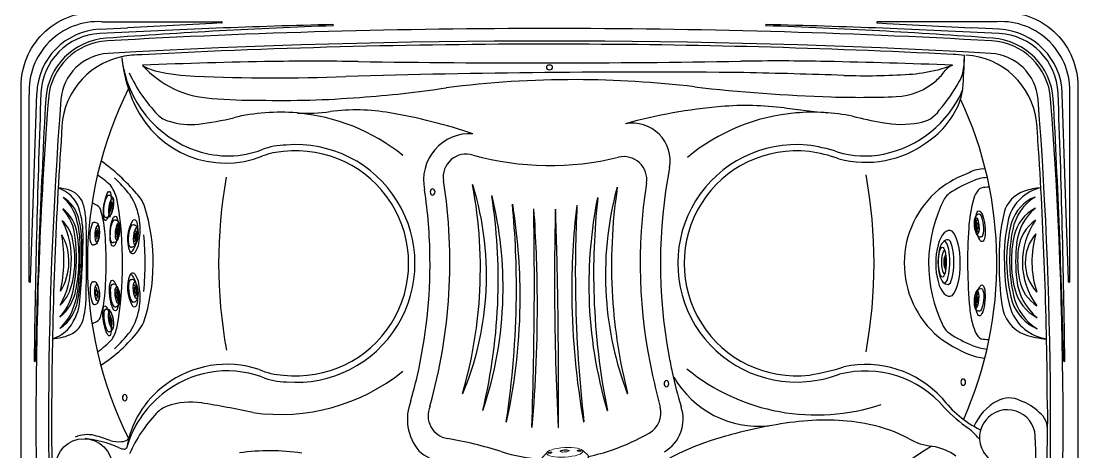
# Model space of a CAD drawing. Header units: inches. Extents: x 2 to 87, y 0 to 129.
# Drawn here: x 2.3 to 86.5, y 51.4 to 85.7 of the extents above; entities that cross this region are included whole.
import ezdxf

# ---------------------------------------------------------------- set-up
doc = ezdxf.new("R2010")
doc.units = ezdxf.units.IN
doc.header["$MEASUREMENT"] = 0
doc.layers.add('1', color=4, linetype='Continuous')

# ---------------------------------------------------------------- blocks, each defined once
blk = doc.blocks.new('MINIJET')
at = {"layer": '1'}
for p, q in [((0.233, 0.902), (0.313, 0.902)), ((0.233, -0.902), (0.313, -0.902))]:
    blk.add_line(p, q, dxfattribs=at)
at = {"layer": '1', "color": 3}
for p, q in [((0.518, 0.229), (0.425, 0.229)), ((0.505, -0.229), (0.425, -0.229))]:
    blk.add_line(p, q, dxfattribs=at)
at = {"layer": '1'}
for centre, radius, start, end in [((0.309, 0.589), 0.312, 24.94277, 89.29178), ((-0.176, 0.318), 0.868, 11.68449, 27.67812), ((-1.669, 0.009), 2.392, 345.20819, 11.68449), ((0.308, -0.59), 0.311, 271.04917, 329.54115), ((0.2, -0.484), 0.46, 324.98794, 345.20819)]:
    blk.add_arc(centre, radius, start, end, dxfattribs=at)
blk.add_ellipse((0.233, 0), major_axis=(0, 0.902), ratio=0.25882, start_param=6.283179, end_param=9.424778, dxfattribs=at)
at = {"layer": '1', "color": 3}
for centre, major_axis, ratio in [((0.546, 0), (0, 0.667), 0.263764), ((0.511, 0), (0.006, 0.229), 0.262485)]:
    blk.add_ellipse(centre, major_axis=major_axis, ratio=ratio, dxfattribs=at)
blk.add_ellipse((0.474, 0), major_axis=(-0.004, 0.438), ratio=0.267267, start_param=3.037362, end_param=6.323274, dxfattribs=at)
blk = doc.blocks.new('30173')
at = {"layer": '1', "color": 3, "linetype": 'Continuous', "lineweight": 15}
for p, q in [((1.597, 0.104), (1.537, 0.257)), ((1.542, 0.271), (1.56, 0.271)), ((1.597, 0.104), (1.626, 0.104)), ((1.604, 0.052), (1.633, 0.052)), ((1.604, -0.22), (1.604, 0.052)), ((1.537, -0.425), (1.597, -0.271)), ((1.56, -0.439), (1.542, -0.439)), ((1.597, -0.271), (1.626, -0.271)), ((1.604, -0.22), (1.633, -0.22))]:
    blk.add_line(p, q, dxfattribs=at)
at = {"layer": '1'}
blk.add_line((0.485, -1.959), (0.976, -1.95), dxfattribs=at)
at = {"layer": '1', "linetype": 'Continuous', "lineweight": 15, "flags": 128}
for points in [[(0, -0.084), (0, 0), (0.001, 0.084), (0.004, 0.168), (0.007, 0.251), (0.012, 0.333), (0.017, 0.415), (0.023, 0.495), (0.03, 0.575), (0.039, 0.653), (0.048, 0.729), (0.057, 0.804), (0.068, 0.878), (0.08, 0.949), (0.092, 1.018), (0.105, 1.085), (0.119, 1.15), (0.134, 1.212), (0.149, 1.271), (0.166, 1.328), (0.182, 1.382), (0.2, 1.433), (0.217, 1.481), (0.236, 1.525), (0.255, 1.567), (0.274, 1.605), (0.294, 1.64), (0.314, 1.671), (0.335, 1.699), (0.356, 1.723), (0.377, 1.744), (0.398, 1.761), (0.42, 1.774), (0.441, 1.783), (0.463, 1.789), (0.485, 1.791), (0.487, 1.791)], [(0.487, -1.959), (0.485, -1.959), (0.463, -1.957), (0.441, -1.952), (0.42, -1.942), (0.398, -1.929), (0.377, -1.912), (0.356, -1.892), (0.335, -1.867), (0.314, -1.84), (0.294, -1.808), (0.274, -1.773), (0.255, -1.735), (0.236, -1.694), (0.217, -1.649), (0.2, -1.601), (0.182, -1.55), (0.166, -1.496), (0.149, -1.439), (0.134, -1.38), (0.119, -1.318), (0.105, -1.253), (0.092, -1.186), (0.08, -1.117), (0.068, -1.046), (0.057, -0.973), (0.048, -0.898), (0.039, -0.821), (0.03, -0.743), (0.023, -0.664), (0.017, -0.583), (0.012, -0.501), (0.007, -0.419), (0.004, -0.336), (0.001, -0.252), (0, -0.168), (0, -0.084)]]:
    blk.add_lwpolyline(points, dxfattribs=at)
at = {"layer": '1', "color": 3, "linetype": 'Continuous', "lineweight": 15, "flags": 128}
blk.add_lwpolyline([(0.976, -1.95), (0.954, -1.948), (0.932, -1.943), (0.911, -1.933), (0.889, -1.92), (0.868, -1.903), (0.847, -1.882), (0.826, -1.858), (0.805, -1.83), (0.785, -1.798), (0.765, -1.763), (0.746, -1.724), (0.727, -1.682), (0.708, -1.637), (0.69, -1.589), (0.673, -1.538), (0.656, -1.483), (0.64, -1.426), (0.625, -1.366), (0.61, -1.303), (0.596, -1.238), (0.583, -1.171), (0.571, -1.101), (0.559, -1.029), (0.549, -0.956), (0.539, -0.88), (0.53, -0.803), (0.522, -0.725), (0.515, -0.645), (0.509, -0.564), (0.504, -0.482), (0.5, -0.399), (0.497, -0.316), (0.494, -0.232), (0.493, -0.147), (0.493, -0.063), (0.494, 0.021), (0.495, 0.105), (0.498, 0.189), (0.502, 0.272), (0.506, 0.355), (0.512, 0.436), (0.519, 0.517), (0.526, 0.596), (0.535, 0.674), (0.544, 0.75), (0.554, 0.825), (0.565, 0.897), (0.577, 0.968), (0.59, 1.037), (0.603, 1.103), (0.617, 1.167), (0.632, 1.228), (0.648, 1.287), (0.665, 1.342), (0.682, 1.395), (0.699, 1.445), (0.717, 1.492), (0.736, 1.536), (0.755, 1.576), (0.775, 1.613), (0.795, 1.646), (0.815, 1.676), (0.836, 1.702), (0.857, 1.725), (0.878, 1.744), (0.9, 1.759), (0.921, 1.77), (0.943, 1.778), (0.965, 1.782), (0.978, 1.782)], dxfattribs=at)
at = {"layer": '1', "color": 3, "linetype": 'Continuous', "lineweight": 15}
for centre, start, end in [((1.448, 0.057), 358.28437, 17.56888), ((1.448, -0.224), 342.43112, 1.71563)]:
    blk.add_arc(centre, 0.156, start, end, dxfattribs=at)
at = {"layer": '1', "linetype": 'Continuous', "lineweight": 15}
blk.add_ellipse((1.441, -0.085), major_axis=(0.01, 1.443), ratio=0.263487, dxfattribs=at)
for points in [[(0.978, 1.782), (0.487, 1.791)], [(1.492, 1.349), (1.14, 1.721)], [(1.144, -1.884), (1.531, -1.476)]]:
    blk.add_open_spline(points, degree=1, dxfattribs=at)
for points, knots in [([(1.14, 1.721), (1.138, 1.722), (1.129, 1.73), (1.11, 1.742), (1.084, 1.757), (1.058, 1.768), (1.03, 1.776), (1.004, 1.781), (0.986, 1.782), (0.978, 1.782)], [0, 0, 0, 0, 0.035998, 0.213145, 0.383097, 0.547115, 0.706992, 0.864733, 1, 1, 1, 1]), ([(0.975, -1.95), (0.984, -1.95), (1.003, -1.949), (1.031, -1.944), (1.06, -1.935), (1.089, -1.923), (1.117, -1.906), (1.135, -1.894), (1.143, -1.887), (1.144, -1.886)], [0, 0, 0, 0, 0.146728, 0.303098, 0.465263, 0.635819, 0.817739, 0.99086, 1, 1, 1, 1])]:
    blk.add_open_spline(points, degree=3, knots=knots, dxfattribs=at)
at = {"layer": '1', "color": 3, "linetype": 'Continuous', "lineweight": 15}
for points, knots in [([(1.508, 0.926), (1.505, 0.926), (1.502, 0.927), (1.497, 0.931), (1.494, 0.934), (1.489, 0.941), (1.486, 0.946), (1.48, 0.957), (1.478, 0.963), (1.473, 0.977), (1.47, 0.984), (1.465, 1.001), (1.463, 1.01), (1.459, 1.028), (1.457, 1.037), (1.454, 1.056), (1.453, 1.066), (1.451, 1.086), (1.45, 1.095), (1.449, 1.115), (1.448, 1.124), (1.448, 1.142), (1.448, 1.151), (1.449, 1.167), (1.45, 1.175), (1.452, 1.189), (1.453, 1.195), (1.456, 1.206), (1.458, 1.211), (1.462, 1.218), (1.464, 1.221), (1.469, 1.225), (1.471, 1.226), (1.476, 1.226), (1.479, 1.225), (1.484, 1.221), (1.487, 1.218), (1.493, 1.211), (1.495, 1.206), (1.501, 1.195), (1.504, 1.189), (1.509, 1.175), (1.511, 1.167), (1.516, 1.151), (1.518, 1.142), (1.522, 1.124), (1.524, 1.115), (1.527, 1.095), (1.528, 1.086), (1.531, 1.066), (1.531, 1.056), (1.533, 1.037), (1.533, 1.028), (1.533, 1.01), (1.533, 1.001), (1.532, 0.985), (1.531, 0.977), (1.529, 0.963), (1.528, 0.957), (1.525, 0.946), (1.523, 0.941), (1.519, 0.934), (1.517, 0.931), (1.513, 0.927), (1.51, 0.926), (1.508, 0.926)], [0, 0, 0, 0, 0.03125, 0.03125, 0.0625, 0.0625, 0.09375, 0.09375, 0.125, 0.125, 0.15625, 0.15625, 0.1875, 0.1875, 0.21875, 0.21875, 0.25, 0.25, 0.28125, 0.28125, 0.3125, 0.3125, 0.34375, 0.34375, 0.375, 0.375, 0.40625, 0.40625, 0.4375, 0.4375, 0.46875, 0.46875, 0.5, 0.5, 0.53125, 0.53125, 0.5625, 0.5625, 0.59375, 0.59375, 0.625, 0.625, 0.65625, 0.65625, 0.6875, 0.6875, 0.71875, 0.71875, 0.75, 0.75, 0.78125, 0.78125, 0.8125, 0.8125, 0.84375, 0.84375, 0.875, 0.875, 0.90625, 0.90625, 0.9375, 0.9375, 0.96875, 0.96875, 1, 1, 1, 1]), ([(1.47, 0.052), (1.47, 0.058), (1.47, 0.063), (1.47, 0.073), (1.471, 0.077), (1.472, 0.086), (1.473, 0.091), (1.475, 0.098), (1.476, 0.101), (1.477, 0.104)], [0, 0, 0, 0, 0.25, 0.25, 0.5, 0.5, 0.75, 0.75, 1, 1, 1, 1]), ([(1.542, 0.271), (1.543, 0.275), (1.545, 0.277), (1.547, 0.281), (1.549, 0.282), (1.552, 0.282), (1.554, 0.281), (1.557, 0.277), (1.558, 0.275), (1.56, 0.271)], [0, 0, 0, 0, 0.25, 0.25, 0.5, 0.5, 0.75, 0.75, 1, 1, 1, 1]), ([(1.626, 0.104), (1.627, 0.101), (1.628, 0.098), (1.629, 0.091), (1.63, 0.086), (1.631, 0.077), (1.632, 0.073), (1.633, 0.063), (1.633, 0.058), (1.633, 0.052)], [0, 0, 0, 0, 0.25, 0.25, 0.5, 0.5, 0.75, 0.75, 1, 1, 1, 1]), ([(1.477, -0.271), (1.476, -0.269), (1.475, -0.265), (1.473, -0.258), (1.472, -0.254), (1.471, -0.245), (1.47, -0.24), (1.47, -0.23), (1.47, -0.225), (1.47, -0.22)], [0, 0, 0, 0, 0.25, 0.25, 0.5, 0.5, 0.75, 0.75, 1, 1, 1, 1]), ([(1.56, -0.439), (1.558, -0.442), (1.557, -0.444), (1.554, -0.448), (1.552, -0.449), (1.549, -0.449), (1.547, -0.448), (1.545, -0.444), (1.543, -0.442), (1.542, -0.439)], [0, 0, 0, 0, 0.25, 0.25, 0.5, 0.5, 0.75, 0.75, 1, 1, 1, 1]), ([(1.633, -0.22), (1.633, -0.225), (1.633, -0.23), (1.632, -0.24), (1.631, -0.245), (1.63, -0.254), (1.629, -0.258), (1.628, -0.265), (1.627, -0.269), (1.626, -0.271)], [0, 0, 0, 0, 0.25, 0.25, 0.5, 0.5, 0.75, 0.75, 1, 1, 1, 1]), ([(1.474, -1.394), (1.471, -1.394), (1.469, -1.393), (1.464, -1.389), (1.462, -1.386), (1.458, -1.379), (1.456, -1.374), (1.454, -1.363), (1.452, -1.357), (1.45, -1.343), (1.449, -1.336), (1.448, -1.319), (1.448, -1.31), (1.448, -1.292), (1.449, -1.283), (1.45, -1.264), (1.451, -1.254), (1.453, -1.234), (1.454, -1.225), (1.457, -1.205), (1.459, -1.196), (1.463, -1.178), (1.465, -1.169), (1.47, -1.153), (1.472, -1.145), (1.478, -1.131), (1.48, -1.125), (1.486, -1.114), (1.489, -1.109), (1.494, -1.102), (1.497, -1.099), (1.502, -1.095), (1.505, -1.094), (1.51, -1.094), (1.513, -1.095), (1.517, -1.099), (1.519, -1.102), (1.523, -1.109), (1.525, -1.114), (1.528, -1.125), (1.529, -1.131), (1.531, -1.145), (1.532, -1.153), (1.533, -1.169), (1.533, -1.178), (1.533, -1.196), (1.533, -1.205), (1.531, -1.225), (1.531, -1.234), (1.528, -1.254), (1.527, -1.264), (1.524, -1.283), (1.522, -1.292), (1.518, -1.31), (1.516, -1.319), (1.511, -1.335), (1.509, -1.343), (1.504, -1.357), (1.501, -1.363), (1.496, -1.374), (1.493, -1.379), (1.487, -1.386), (1.484, -1.389), (1.479, -1.393), (1.476, -1.394), (1.474, -1.394)], [0, 0, 0, 0, 0.03125, 0.03125, 0.0625, 0.0625, 0.09375, 0.09375, 0.125, 0.125, 0.15625, 0.15625, 0.1875, 0.1875, 0.21875, 0.21875, 0.25, 0.25, 0.28125, 0.28125, 0.3125, 0.3125, 0.34375, 0.34375, 0.375, 0.375, 0.40625, 0.40625, 0.4375, 0.4375, 0.46875, 0.46875, 0.5, 0.5, 0.53125, 0.53125, 0.5625, 0.5625, 0.59375, 0.59375, 0.625, 0.625, 0.65625, 0.65625, 0.6875, 0.6875, 0.71875, 0.71875, 0.75, 0.75, 0.78125, 0.78125, 0.8125, 0.8125, 0.84375, 0.84375, 0.875, 0.875, 0.90625, 0.90625, 0.9375, 0.9375, 0.96875, 0.96875, 1, 1, 1, 1])]:
    blk.add_open_spline(points, degree=3, knots=knots, dxfattribs=at)
for points in [[(1.47, -0.22), (1.471, -0.129), (1.471, -0.038), (1.47, 0.052)], [(1.477, 0.104), (1.5, 0.16), (1.522, 0.216), (1.542, 0.271)], [(1.56, 0.271), (1.583, 0.216), (1.605, 0.16), (1.626, 0.104)], [(1.633, 0.052), (1.634, -0.038), (1.634, -0.129), (1.633, -0.22)], [(1.542, -0.439), (1.522, -0.383), (1.5, -0.327), (1.477, -0.271)], [(1.626, -0.271), (1.605, -0.327), (1.583, -0.383), (1.56, -0.439)]]:
    blk.add_open_spline(points, degree=3, dxfattribs=at)
blk = doc.blocks.new('M-JET')
at = {"layer": '1', "color": 3}
blk.add_line((0.668, -0.17), (0.763, -0.17), dxfattribs=at)
at = {"layer": '1'}
for centre, radius, start, end in [((0.461, 1.242), 0.535, 41.31427, 91.37735), ((0.05, 0.881), 1.082, 17.27915, 41.31427), ((-2.8, -0.006), 4.066, 342.72085, 17.27915), ((0.462, -1.247), 0.53, 268.5325, 323.24957), ((0.163, -0.927), 0.963, 318.64672, 342.72085)]:
    blk.add_arc(centre, radius, start, end, dxfattribs=at)
at = {"layer": '1', "color": 3}
for centre, radius, start, end in [((2.329, -0.004), 1.701, 167.03913, 191.82753), ((0.642, 0.408), 0.0922, 55.77666, 95.75669), ((-1.573, 0), 2.301, 12.43253, 15.27027), ((-1.552, 0), 2.301, 12.11155, 16.42802), ((0.761, 0.357), 0.0925, 123.22231, 167.03913), ((0.61, 0.353), 0.156, 5.32406, 57.71817), ((0.716, 0.424), 0.0119, 56.77769, 123.22231), ((0.621, 0.328), 0.147, 6.64656, 46.20477), ((-0.445, 0.069), 1.231, 348.805, 7.14983), ((-1.051, -0.003), 1.854, 348.48369, 11.51631), ((0.499, -0.319), 0.172, 319.90434, 349.04203), ((0.138, 0.453), 1.058, 297.98448, 303.50187), ((-1.573, 0), 2.301, 345.03477, 348.63122), ((-1.552, 0), 2.301, 343.79717, 349.00629), ((1.155, -0.446), 0.497, 157.63804, 169.04203), ((0.713, -0.264), 0.0187, 13.78941, 157.63804), ((0.659, -0.335), 0.113, 303.50187, 340.0963), ((-6.16, -1.951), 7.096, 12.92287, 13.78941)]:
    blk.add_arc(centre, radius, start, end, dxfattribs=at)
at = {"layer": '1'}
blk.add_ellipse((0.448, 0), major_axis=(0, -1.776), ratio=0.252144, start_param=3.141593, end_param=6.282607, dxfattribs=at)
at = {"layer": '1', "color": 3}
for centre, major_axis, ratio, start_param, end_param in [((0.747, 0.001), (0, 1.655), 0.257517, 6.007199, 9.756158), ((0.731, 0), (0, 0.927), 0.267619, 3.108708, 6.351347), ((0.725, 0.014), (0, 0.313), 0.222056, 5.440613, 8.481483)]:
    blk.add_ellipse(centre, major_axis=major_axis, ratio=ratio, start_param=start_param, end_param=end_param, dxfattribs=at)
blk.add_ellipse((0.91, 0), major_axis=(-0.005, 1.191), ratio=0.255327, dxfattribs=at)
blk = doc.blocks.new('2018 HOT SPOT STRIDE')
at = {"layer": '1', "color": 3, "linetype": 'Continuous'}
for p, q in [((6.253, 63.896), (8.465, 64.011)), ((6.424, 64.499), (15.235, 64.499)), ((15.241, 64.363), (8.465, 64.011)), ((15.235, 64.499), (15.977, 64.499)), ((15.968, 64.401), (15.241, 64.363)), ((68.97, 64.499), (68.229, 64.499)), ((68.237, 64.401), (68.964, 64.363)), ((68.964, 64.363), (75.74, 64.011)), ((77.781, 64.499), (68.97, 64.499)), ((77.952, 63.896), (75.74, 64.011)), ((0.642, 50.001), (0.642, 58.68)), ((0.949, 49.988), (1.242, 58.79)), ((83.257, 49.988), (82.964, 58.79)), ((83.563, 50.001), (83.563, 58.68)), ((0.643, 43.781), (0.642, 50.001)), ((0.746, 43.907), (0.949, 49.988)), ((83.459, 43.907), (83.257, 49.988)), ((83.562, 43.781), (83.563, 50.001)), ((0.742, 43.787), (0.746, 43.907)), ((83.463, 43.787), (83.459, 43.907))]:
    blk.add_line(p, q, dxfattribs=at)
at = {"layer": '1', "color": 4, "linetype": 'Continuous'}
blk.add_lwpolyline([(5.9, 0, -0.414214), (0, 5.9), (0, 59.362, -0.414214), (5.9, 65.262), (78.305, 65.262, -0.414214), (84.205, 59.362), (84.205, 5.9, -0.414214), (78.305, 0)], format="xyb", close=True, dxfattribs=at)
at = {"layer": '1', "color": 2}
blk.add_circle((5.003, 29.034), 2.257, dxfattribs=at)
at = {"layer": '1', "color": 3}
for centre, radius, start, end in [((6.132, 59.008), 5.499, 86.95431, 183.4202), ((42.519, -639.291), 703.785, 91.440246, 92.952148), ((40.644, -390.657), 455.104, 91.99096, 94.26706), ((15.976, 64.45), 0.0497, 260.46109, 89.66551), ((24.831, 64.222), 0.05, 272.09458, 91.34944), ((59.375, 64.222), 0.05, 88.65056, 267.90542), ((43.562, -390.657), 455.104, 85.73294, 88.00904), ((41.686, -639.291), 703.785, 87.047852, 88.559754), ((68.229, 64.45), 0.0497, 90.33449, 279.53891), ((78.073, 59.008), 5.499, 356.5798, 93.04569), ((6.528, 58.614), 5.289, 92.97443, 178.09389), ((6.529, 58.612), 4.955, 92.96848, 177.78737), ((7.164, 57.977), 5.222, 94.20243, 175.92748), ((77.041, 57.977), 5.222, 4.07252, 85.79757), ((77.676, 58.612), 4.955, 2.21263, 87.03152), ((77.678, 58.614), 5.289, 1.90611, 87.02557), ((833.625, 26.894), 832.658, 177.803736, 179.270142), ((728.325, 19.295), 727.419, 176.922496, 178.566056), ((-644.12, 19.295), 727.419, 1.433944, 3.077504), ((-749.42, 26.894), 832.658, 0.729858, 2.196264), ((0.692, 43.789), 0.05, 190.56432, 357.91973), ((83.513, 43.789), 0.05, 182.08027, 349.43568), ((1.084, 37.5), 0.05, 179.36522, 358.48592), ((83.121, 37.5), 0.05, 181.51408, 0.63478)]:
    blk.add_arc(centre, radius, start, end, dxfattribs=at)
at = {"layer": '1', "color": 3, "linetype": 'Continuous'}
for centre, radius, start, end in [((42.103, -566.267), 630.227, 90.000001, 93.204201), ((42.103, -566.267), 630.227, 86.795799, 90.000001), ((7.156, 57.983), 5, 93.2042, 175.58408), ((42.103, -566.267), 629.227, 86.795799, 93.204201), ((77.05, 57.983), 5, 4.41592, 86.7958), ((7.156, 57.983), 4, 93.2042, 175.58408), ((16.796, 62.586), 8.825, 186.21769, 251.73052), ((19.608, 62.773), 11.641, 185.63207, 204.9825), ((68.526, 61.716), 6.635, 348.58934, 0.82095), ((-0.428, 64.749), 75.667, 355.78778, 357.72159), ((77.05, 57.983), 4, 4.41592, 86.7958), ((24.912, -279.664), 341.03, 90.81712, 92.56175), ((15.622, 66.413), 8.029, 222.15185, 266.91743), ((23.346, -169.844), 231.198, 89.12897, 90.81712), ((41.454, 1021.197), 959.98, 269.128968, 270.948592), ((60.296, -116.799), 178.172, 88.75809, 90.94859), ((49.359, -621.309), 682.801, 87.913389, 88.758089), ((74.598, 59.912), 1.188, 109.28149, 144.27249), ((44.073, -20.048), 79.932, 89.89726, 97.33082), ((43.908, -24.085), 83.969, 83.33908, 89.78997), ((69.519, 63.674), 5.142, 272.34415, 311.58764), ((69.785, 63.374), 4.741, 311.58764, 324.27249), ((73.212, 60.77), 1.855, 324.20952, 348.58934), ((36.53, 45.256), 31.254, 153.57108, 206.38172), ((20.844, 146.203), 87.943, 274.012, 278.52036), ((68.586, 187.233), 128.785, 263.33908, 268.20779), ((66.935, 62.611), 8.838, 281.61, 336.13775), ((71.562, 59.447), 3.482, 339.95929, 355.78778), ((335.437, 32.631), 334.258, 175.58408, 180), ((335.437, 32.631), 333.258, 175.58408, 184.41592), ((18.576, 96.874), 38.627, 264.97252, 270.64479), ((20.787, 136.548), 78.319, 268.69988, 274.53627), ((66.799, 130.115), 71.639, 268.20779, 272.34415), ((68.471, 60.575), 6.773, 303.51363, 339.95929), ((46.91, 45.319), 30.835, 336.12607, 24.95742), ((-251.231, 32.631), 333.258, 355.58408, 4.41592), ((-251.231, 32.631), 334.258, 355.58408, 4.41592), ((16.303, 61.232), 7.994, 204.9825, 291.73667), ((63.083, 41.595), 15.695, 78.40107, 94.93422), ((20.622, 41.599), 15.691, 51.35186, 85.06237), ((48.717, 53.424), 3, 349.17407, 100.81381), ((63.083, 41.599), 15.691, 94.93776, 129.57155), ((35.763, 51.891), 3.695, 86.2782, 192.15577), ((67.316, 61.465), 8.166, 254.65843, 306.82206), ((16.468, 61.592), 7.778, 251.73052, 290.62065), ((21.214, 48.978), 5.7, 90.98756, 110.62065), ((21.081, 49.247), 4.909, 92.14988, 111.73667), ((21.925, 45.256), 8.955, 263.40649, 96.59349), ((21.916, 45.245), 9.465, 265.29205, 94.84502), ((61.78, 45.256), 9.455, 84.86408, 274.81034), ((61.78, 45.256), 8.955, 83.40631, 276.59369), ((60.815, 40.727), 14.064, 72.53521, 82.6), ((61.339, 42.831), 11.416, 70.47096, 82.60596), ((67.237, 61.14), 7.336, 252.53521, 281.61), ((-2.842, 40.59), 15.789, 40.39205, 54.20285), ((2.131, 46.067), 7.357, 47.42082, 57.58678), ((91.435, 45.256), 40.491, 169.17489, 190.42166), ((78.472, 44.31), 8.667, 109.76246, 127.88967), ((76.672, 50.529), 2.243, 86.77051, 120.26055), ((4.694, 49.658), 3.027, 9.02293, 37.09682), ((-2.051, 42.202), 13.687, 38.37282, 46.17531), ((35.981, 51.499), 0.01, 89.43777, 190.74535), ((0.967, 44.854), 35.628, 356.29791, 10.74263), ((35.981, 51.499), 0.01, 17.25422, 89.43777), ((12.767, 44.289), 24.317, 17.2382, 17.25422), ((12.767, 44.289), 24.317, 355.9077, 17.2382), ((79.311, 42.977), 9.491, 111.62699, 124.14204), ((76.971, 49.546), 2.533, 89.74085, 117.19699), ((2.124, 48.741), 2.647, 20.55494, 71.82682), ((2.654, 47.274), 3.993, 73.53045, 85.75837), ((3.356, 49.511), 1.649, 19.83905, 74.88712), ((4.715, 48.061), 4.761, 7.27218, 33.63747), ((7.27, 48.882), 2.725, 20.12737, 45.37752), ((-7.429, 45.256), 40.011, 0.63776, 8.41802), ((37.516, 50.616), 0.01, 89.31937, 188.70339), ((-6.205, 43.924), 44.22, 358.22455, 8.70121), ((37.516, 50.616), 0.01, 13.73804, 89.31937), ((7.719, 43.332), 30.685, 358.54683, 13.72738), ((73.138, 44.349), 26.577, 164.84092, 183.87301), ((88.503, 45.111), 41.46, 171.41709, 183.53634), ((47.497, 51.3), 0.01, 92.09372, 164.83174), ((47.497, 51.3), 0.01, 351.41709, 92.09372), ((78.012, 45.253), 7.643, 129.51, 230.00731), ((74.863, 49.572), 1.536, 124.88947, 146.00307), ((77.899, 49.811), 2.076, 142.08701, 162.92367), ((76.622, 50.806), 0.457, 105.23298, 142.08701), ((77.069, 49.164), 2.159, 88.00597, 105.23298), ((80.723, 48.643), 2.491, 108.33553, 164.797), ((81.989, 47.916), 3.428, 102.35853, 164.56755), ((82.011, 47.525), 3.248, 111.97657, 162.61911), ((82.888, 47.186), 3.951, 121.97182, 168.67679), ((81.596, 46.009), 5.267, 93.70747, 108.33553), ((1.247, 48.016), 3.249, 18.90948, 49.86389), ((1.984, 48.193), 2.676, 14.60208, 59.52797), ((1.151, 48.713), 3.994, 5.30378, 19.878), ((5.389, 48.855), 1.215, 56.66058, 77.8897), ((5.672, 49.284), 0.701, 9.34737, 56.66058), ((-21.46, 45.29), 29.543, 350.11512, 9.43539), ((-4.736, 45.283), 15.254, 341.83596, 17.30102), ((39.157, 49.967), 0.01, 90.32928, 185.44326), ((-31.123, 43.27), 70.588, 359.41825, 5.44326), ((39.157, 49.967), 0.01, 9.25189, 90.32928), ((-6.245, 42.571), 46.011, 359.97777, 9.24867), ((102.301, 43.101), 58.424, 173.34203, 180.53727), ((149.562, 44.61), 105.403, 177.13657, 181.11779), ((44.281, 49.876), 0.01, 94.6863, 173.34041), ((44.281, 49.876), 0.01, 357.13657, 94.6863), ((80.256, 43.554), 35.019, 168.60781, 181.63683), ((100.404, 44.472), 54.786, 173.71341, 182.00659), ((45.937, 50.472), 0.01, 93.39978, 168.60268), ((45.937, 50.472), 0.01, 353.71341, 93.39978), ((83.498, 45.233), 11.189, 152.3205, 206.46945), ((86.6, 47.342), 11.121, 164.00519, 176.15047), ((0.504, 47.038), 3.805, 4.29808, 42.48561), ((1.48, 47.21), 3.017, 7.54937, 52.64938), ((-2.199, 46.835), 6.891, 0.58279, 18.90948), ((-3.185, 46.847), 8.018, 1.66112, 14.60208), ((-2.174, 47.515), 7.111, 357.74381, 17.64419), ((-12.206, 47.47), 17.409, 359.86167, 5.31368), ((-1.121, 47.129), 7.82, 3.22143, 16.86719), ((40.852, 49.585), 0.01, 89.75445, 181.03769), ((-285.606, 43.672), 326.502, 359.80366, 1.03769), ((40.852, 49.585), 0.01, 4.0844, 89.75445), ((-67.876, 41.822), 109.015, 0.3847, 4.08392), ((282.014, 43.916), 239.51, 178.64691, 180.3259), ((42.581, 49.571), 0.01, 101.19634, 178.64691), ((42.581, 49.571), 0.01, 1.83582, 101.19634), ((-405.798, 35.2), 448.62, 0.93923, 1.83582), ((93.89, 45.785), 15.962, 167.29182, 182.05093), ((82.35, 46.729), 3.3, 117.65192, 167.18412), ((83.531, 46.407), 4.23, 129.89352, 173.57443), ((-2.188, 45.743), 6.191, 354.86143, 27.98276), ((1.522, 46.702), 2.622, 10.29523, 47.91461), ((11.452, 47.201), 2.973, 151.49086, 199.91031), ((9.015, 48.525), 0.199, 27.43011, 151.49086), ((8.401, 48.206), 0.891, 355.2931, 27.43011), ((2.549, 48.205), 6.74, 350.28958, 359.38596), ((4.639, 47.951), 4.852, 349.50469, 8.45031), ((115.495, 45.398), 40.081, 176.15047, 185.36533), ((91.178, 45.861), 12.841, 166.64113, 182.84199), ((90.687, 45.467), 12.159, 165.57553, 195.57351), ((82.752, 45.994), 3.315, 125.18421, 173.2029), ((85.588, 45.358), 5.807, 144.82019, 216.74753), ((-0.57, 45.385), 4.378, 327.72102, 29.37844), ((-8.44, 45.585), 11.847, 347.62598, 9.2779), ((-3.451, 45.5), 7.735, 346.89305, 12.47023), ((-7.965, 45.656), 12.377, 350.23875, 7.74187), ((-7.919, 45.666), 12.541, 348.53358, 8.89691), ((-48.139, 47.454), 53.071, 354.42609, 359.76342), ((-164.837, 45.85), 170.048, 358.89168, 0.53162), ((-22.059, 45.27), 28.838, 354.88646, 4.5718), ((-13.681, 45.256), 23.565, 354.55136, 5.55637), ((91.384, 45.485), 12.616, 168.67679, 192.78094), ((88.106, 45.42), 9.203, 167.18412, 193.82651), ((83.5, 45.327), 3.489, 139.03823, 222.75156), ((88.213, 45.4), 7.674, 163.2369, 198.5529), ((-16.258, 46.01), 20.969, 352.59923, 2.44833), ((-19.411, 46.242), 24.255, 351.00579, 1.97724), ((8.626, 46.508), 0.362, 278.01538, 334.43132), ((7.512, 47.233), 1.689, 328.51811, 354.38245), ((8.274, 46.788), 1.038, 319.53605, 333.50818), ((7.389, 47.229), 2.027, 333.50818, 355.41818), ((92.193, 45.432), 12.946, 173.57443, 186.6312), ((87.28, 45.454), 7.876, 173.2029, 191.13517), ((8.882, 46.269), 0.239, 199.91031, 319.53605), ((-7.429, 45.256), 40.011, 346.95914, 0.63776), ((-2.702, 45.226), 6.681, 330.45125, 359.67597), ((97.156, 44.848), 19.222, 178.91015, 188.59088), ((90.373, 45.041), 12.022, 179.12399, 196.71746), ((11.452, 43.312), 2.973, 160.08969, 208.50914), ((8.882, 44.243), 0.239, 40.46395, 160.08969), ((8.626, 44.005), 0.362, 25.56868, 81.98462), ((7.512, 43.279), 1.689, 5.61755, 31.48189), ((8.274, 43.724), 1.038, 26.49182, 40.46395), ((7.389, 43.283), 2.027, 4.58182, 26.49182), ((83.952, 44.474), 4.649, 186.6312, 229.85833), ((82.692, 44.551), 3.2, 191.13517, 236.96758), ((-0.443, 44.075), 4.704, 318.72094, 353.68255), ((0.714, 43.826), 3.715, 309.79612, 349.88111), ((0.681, 44.403), 3.465, 314.49825, 349.06806), ((-1.744, 43.917), 6.31, 337.035, 354.46477), ((2.549, 42.307), 6.74, 0.61404, 9.71042), ((4.639, 42.561), 4.852, 351.54969, 10.49531), ((82.65, 44.077), 3.584, 193.82651, 241.76747), ((0.43, 42.694), 4.269, 322.89431, 354.70257), ((0.773, 43.026), 3.817, 329.524, 351.32191), ((-2.464, 42.698), 7.643, 347.09843, 358.97127), ((-0.147, 43.178), 6.828, 342.09511, 355.98285), ((8.401, 42.306), 0.891, 332.56989, 4.7069), ((0.967, 44.854), 35.628, 343.77087, 356.29791), ((12.767, 44.289), 24.317, 337.27902, 355.9077), ((-6.205, 43.924), 44.22, 346.42829, 358.22455), ((7.719, 43.332), 30.685, 341.40454, 358.54683), ((-31.123, 43.27), 70.588, 351.33851, 359.41825), ((-6.245, 42.571), 46.011, 347.53455, 359.97777), ((-285.606, 43.672), 326.502, 357.98825, 359.80366), ((-67.876, 41.822), 109.015, 354.94221, 0.3847), ((282.014, 43.916), 239.51, 180.3259, 182.80513), ((-405.798, 35.2), 448.62, 359.61621, 0.93923), ((102.301, 43.101), 58.424, 180.53727, 190.31553), ((149.562, 44.61), 105.403, 181.11779, 186.51937), ((80.256, 43.554), 35.019, 181.63683, 196.61495), ((100.404, 44.472), 54.786, 182.00659, 191.50422), ((73.138, 44.349), 26.577, 183.87301, 200.83436), ((88.503, 45.111), 41.46, 183.53634, 194.26289), ((82.379, 43.344), 3.59, 198.52993, 246.69869), ((83.205, 43.629), 4.229, 192.78094, 237.91405), ((0.526, 42.955), 3.845, 311.59046, 337.035), ((4.715, 42.451), 4.761, 326.36253, 352.72782), ((9.015, 41.987), 0.199, 208.50914, 332.56989), ((82.55, 42.303), 6.991, 185.36533, 195.55053), ((81.008, 42.264), 2.872, 185.73693, 248.93888), ((82.235, 42.785), 3.583, 199.60778, 261.60007), ((1.505, 42.595), 2.966, 302.01726, 329.524), ((3.163, 41.267), 1.844, 292.39255, 351.41049), ((4.515, 43.358), 3.123, 291.26069, 299.07146), ((5.724, 41.184), 0.635, 299.07146, 350.47515), ((6.475, 42.127), 3.652, 321.97916, 334.02413), ((80.943, 41.856), 5.324, 195.55053, 203.84039), ((1.612, 42.103), 2.981, 287.22489, 318.24042), ((-0.178, 47.329), 12.097, 302.64043, 321.97916), ((4.618, 40.842), 3.09, 328.13712, 348.34413), ((-2.051, 48.31), 13.687, 313.82469, 321.62718), ((74.779, 40.891), 1.448, 206.46945, 236.21377), ((79.641, 48.159), 10.193, 236.21377, 247.9428), ((76.941, 40.088), 0.948, 203.84039, 242.70407), ((82.018, 45.346), 6.113, 250.47794, 267.12313), ((2.298, 43.368), 4.116, 272.73815, 292.39255), ((1.833, 44.284), 7.416, 305.37258, 316.83704), ((79.646, 47.999), 10.809, 232.72666, 247.35976), ((77.389, 44.774), 5.599, 260.93258, 267.14245), ((91.435, 45.256), 40.491, 190.42166, 192.3515), ((77.096, 41.886), 4.186, 247.35976, 265.54984), ((77.444, 42.736), 4.341, 247.9428, 263.49483), ((16.399, 29.025), 8.189, 71.78401, 126.78479), ((67.291, 28.954), 8.249, 42.43786, 102.04872), ((16.418, 28.573), 8.119, 70.18924, 129.61728), ((20.622, 48.913), 15.69, 262.07181, 308.64866), ((21.097, 41.691), 5.335, 246.36411, 267.85011), ((21.22, 41.272), 5.46, 247.94885, 269.14952), ((-7.429, 45.256), 40.011, 344.10077, 346.95914), ((91.343, 45.233), 40.396, 192.34681, 196.36291), ((63.356, 49.485), 16.305, 230.79342, 288.53124), ((61.622, 46.343), 10.551, 275.17196, 289.88826), ((60.415, 52.445), 16.261, 278.46155, 288.4771), ((67.272, 28.43), 8.252, 40.24989, 104.46376), ((16.127, 29.267), 7.833, 126.25416, 170.83584), ((16.425, 28.31), 8.327, 128.50188, 164.40962), ((35.185, 34.894), 0.01, 163.77087, 271.74018), ((35.185, 34.894), 0.01, 271.74018, 337.262), ((12.767, 44.289), 24.317, 337.262, 337.27902), ((73.138, 44.349), 26.577, 200.83436, 200.84825), ((48.311, 34.894), 0.01, 200.84825, 281.92376), ((48.311, 34.894), 0.01, 281.92376, 14.26289), ((78.73, 32.537), 2.002, 62.82285, 118.8655), ((12.378, 31.823), 2.189, 109.92464, 136.90302), ((13.498, 28.714), 5.494, 80.65593, 109.85168), ((2.515, -40.694), 75.764, 77.8524, 81.00881), ((34.723, 32.851), 3.946, 158.53484, 219.58174), ((49.743, 32.852), 3.01, 300.12634, 19.3997), ((80.516, 40.04), 9.023, 217.71893, 242.83101), ((83.322, 43.133), 13.525, 223.86028, 234.71422), ((79.806, 30.586), 4.231, 118.8655, 156.75391), ((78.097, 30.215), 4.386, 46.30952, 69.33938), ((19.264, 25.38), 11.619, 136.90302, 156.10347), ((36.79, 33.544), 0.01, 166.42829, 263.55372), ((36.79, 33.544), 0.01, 263.55372, 341.39363), ((7.719, 43.332), 30.685, 341.39363, 341.40454), ((46.708, 33.543), 0.01, 196.61498, 286.15394), ((46.708, 33.543), 0.01, 286.15394, 343.38502), ((46.708, 33.543), 0.01, 343.38502, 11.50422), ((80.118, 32.056), 1.669, 353.49358, 52.82606), ((335.437, 32.631), 334.258, 180, 184.41592), ((38.67, 32.638), 0.01, 171.33851, 272.70408), ((38.67, 32.638), 0.01, 272.70408, 347.52988), ((40.705, 32.21), 0.01, 177.98825, 269.02104), ((40.705, 32.21), 0.01, 269.02104, 354.94156), ((42.801, 32.195), 0.01, 182.80513, 266.58745), ((42.801, 32.195), 0.01, 266.58745, 357.19487), ((42.801, 32.195), 0.01, 357.19487, 359.61621), ((44.831, 32.641), 0.01, 190.31553, 240.93552), ((44.831, 32.641), 0.01, 278.20174, 349.68447), ((44.831, 32.641), 0.01, 349.68447, 6.51937), ((65.95, -2.261), 35.144, 96.48358, 106.02546), ((64.05, 14.456), 18.319, 78.92735, 96.48358), ((65.465, 21.69), 10.948, 61.08158, 78.92735), ((71.403, 27.1), 6.464, 40.64638, 50.56615), ((5.269, 29.366), 2.252, 75.32082, 115.05644), ((4.229, 22.652), 8.686, 66.09598, 84.30692), ((2.279, 17.953), 14.05, 69.94745, 75.32082), ((7.926, 32.037), 0.984, 274.56903, 308.72003), ((61.961, 9.907), 22.351, 104.9075, 123.71566), ((73.094, 35.5), 4.829, 241.08158, 264.04837), ((7.806, 33.539), 2.49, 253.43859, 274.56903), ((8.417, 32.101), 1.651, 246.09598, 259.88758), ((8.213, 30.653), 0.197, 244.18205, 327.15911), ((19.824, 13.09), 17.24, 81.53109, 98.12724), ((34.034, 32.898), 3.477, 227.44392, 262.39477), ((60.949, 17.226), 20.423, 15.44447, 39.62481)]:
    blk.add_arc(centre, radius, start, end, dxfattribs=at)
at = {"layer": '1', "color": 2}
for centre, radius, start, end in [((42.101, -566.23), 628.941, 89.889143, 92.959789), ((42.101, -566.367), 629.077, 87.069375, 89.889143), ((9.266, 55.788), 6.045, 102.00996, 181.51747), ((9.635, 53.988), 7.883, 90.16143, 101.81239), ((74.04, 54.012), 7.878, 81.74163, 88.37401), ((74.962, 55.849), 5.989, 6.68027, 86.9146), ((11.431, 63.77), 3.262, 237.32002, 259.2621), ((69.939, 72.862), 12.578, 273.74295, 283.60502), ((70.067, 72.334), 12.035, 283.60502, 290.18795), ((19.436, 65.364), 11.895, 204.57163, 224.04851), ((14.479, 76.322), 16.175, 256.93599, 267.73034), ((20.185, 206.404), 146.382, 267.51537, 272.22324), ((49.45, -727.395), 787.88, 89.407368, 91.715534), ((43.893, -590.576), 651.164, 88.094201, 88.793873), ((67.307, 113.092), 52.895, 268.0942, 273.74295), ((63.626, 65.744), 12.638, 318.98376, 331.34948), ((20.628, 41.469), 15.82, 85.12458, 103.44061), ((22.706, 71.894), 14.683, 267.35181, 277.54419), ((26.703, 41.709), 15.765, 80.19487, 97.54419), ((59.332, 16.026), 41.865, 94.88264, 105.48542), ((57.787, 34.118), 23.707, 82.65281, 94.88264), ((73.94, 159.398), 102.61, 262.65281, 264.59164), ((71.262, 58.726), 2.288, 276.88556, 326.12373), ((12.27, 58.432), 1.925, 224.04851, 255.67514), ((13.456, 61.82), 5.509, 252.44752, 276.93708), ((11.806, 77.557), 21.332, 276.22941, 283.95637), ((21.697, 12.74), 45.165, 71.53348, 80.19487), ((76.196, 98.867), 43.066, 256.63082, 259.86052), ((70.126, 63.952), 7.629, 258.57408, 280.65364), ((62.73, 54.416), 18.305, 1.74332, 6.68027), ((335.567, 32.628), 333.139, 176.04113, 179.7322), ((-251.201, 32.633), 332.978, 0.33951, 3.84702), ((35.449, 52.138), 1.816, 72.15668, 189.38107), ((42.128, 76.347), 23.299, 254.79305, 283.5886), ((48.032, 51.927), 1.825, 351.00037, 103.63045), ((29.117, 45.256), 38.852, 349.54147, 10.44492), ((54.592, 45.256), 38.856, 169.84, 190.25933), ((-7.899, 45.337), 42.062, 344.18328, 8.92124), ((90.229, 45.244), 40.898, 171.00037, 192.58372), ((125.161, 53.042), 76.69, 192.58372, 194.52886), ((58.799, 40.135), 7.857, 210.08701, 275.43254), ((44.543, 33.017), 37.262, 357.70533, 2.44322), ((335.363, 32.628), 332.935, 179.7322, 184.0752), ((34.273, 33.126), 1.849, 156.28395, 260.37835), ((49.139, 33.34), 1.843, 299.5667, 14.52886), ((78.592, 31.38), 2.221, 2.80627, 210.55677), ((28.607, -0.295), 32.049, 72.48092, 80.37835), ((41.175, 47.379), 17.983, 289.26931, 299.5667), ((-409.504, 15.088), 490.589, 0.89155, 1.91589), ((-251.309, 32.632), 333.086, 358.30356, 359.80954), ((42.479, 43.65), 14.033, 281.18883, 289.26931), ((81.487, 15.068), 17.985, 119.87935, 200.31117), ((71.959, 26.493), 4.241, 53.5863, 81.02725), ((42.479, 43.65), 14.033, 252.48092, 265.91923)]:
    blk.add_arc(centre, radius, start, end, dxfattribs=at)
at = {"layer": '1', "extrusion": (0, 0, -1)}
for centre, major_axis in [((42.103, 60.861), (0.25, 0)), ((32.792, 50.943), (0, 0.25)), ((51.422, 35.671), (0, 0.25)), ((75.072, 35.792), (0, 0.25)), ((8.261, 34.559), (0, 0.25))]:
    blk.add_ellipse(centre, major_axis=major_axis, ratio=0.752466, dxfattribs=at)
at = {"layer": '1', "color": 3, "linetype": 'Continuous'}
for centre, major_axis, ratio in [((6.858, 49.821), (-0.163, -1.165), 0.221102), ((7.414, 47.809), (0.085, 1.196), 0.267192), ((76.448, 48.212), (-0.132, 1.227), 0.289868), ((7.395, 42.696), (-0.125, 1.217), 0.276097), ((76.457, 42.3), (0.109, 1.235), 0.27993), ((6.85, 40.674), (0.185, -1.199), 0.231152)]:
    blk.add_ellipse(centre, major_axis=major_axis, ratio=ratio, dxfattribs=at)
for centre, major_axis, ratio, start_param, end_param in [((73.973, 45.256), (-0.002, 2.625), 0.416675, 6.082127, 9.620972), ((73.837, 45.254), (0.002, 2.75), 0.363414, 3.502723, 5.923989)]:
    blk.add_ellipse(centre, major_axis=major_axis, ratio=ratio, start_param=start_param, end_param=end_param, dxfattribs=at)
at = {"layer": '1', "xscale": -1}
for p, rotation in [((6.62, 49.837), 171.3096386572607), ((5.511, 47.645), 176.1048930849605), ((7.127, 47.846), 173.5952511137505), ((8.581, 47.472), 173.5952511137505), ((76.687, 42.317), 354.5627880659424)]:
    blk.add_blockref('MINIJET', p, dxfattribs=dict(at, rotation=rotation))
at = {"layer": '1'}
for name, p, rotation in [('MINIJET', (76.687, 48.292), 185.4372119340576), ('M-JET', (74.319, 45.352), 180), ('MINIJET', (5.511, 42.867), 3.895106915039642), ('MINIJET', (8.581, 43.04), 6.404748886249508), ('MINIJET', (7.127, 42.666), 6.404748886249508), ('MINIJET', (6.62, 40.675), 8.69036134273938), ('30173', (43.321, 28.761), 93.70844652635263)]:
    blk.add_blockref(name, p, dxfattribs=dict(at, rotation=rotation))

msp = doc.modelspace()

# ---------------------------------------------------------------- block references
msp.add_blockref('2018 HOT SPOT STRIDE', (2.333, 21.11))

doc.saveas('drawing.dxf')
